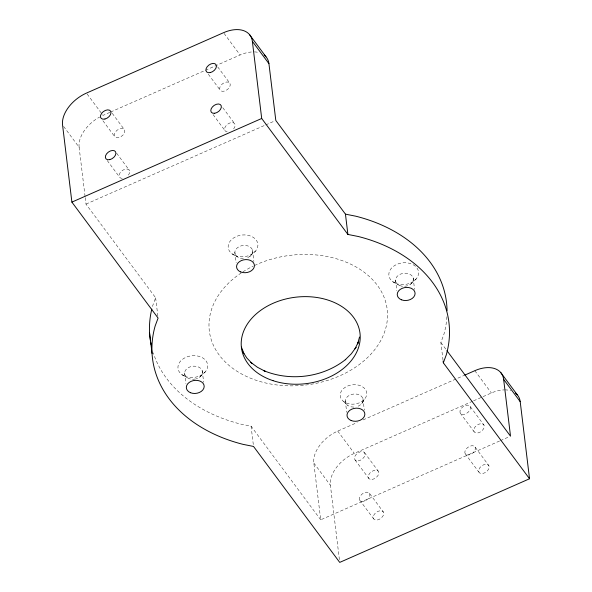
<?xml version="1.0" encoding="UTF-8"?>
<svg xmlns="http://www.w3.org/2000/svg" width="592" height="592" viewBox="0 0 592 592"><rect width="100%" height="100%" fill="white"/><g stroke="black" fill="none" stroke-linecap="round" stroke-linejoin="round"><path stroke-width="0.44" stroke-dasharray="2.96 2.22" d="M85.226 197.691L86.003 204.107L155.637 297.783L152.692 305.709A149.302 108.832 -6.9 0 0 152.225 307.411M443.016 360.158L440.877 342.509L443.822 334.584A149.302 108.832 -6.9 0 0 446.975 315.358M361.764 403.603L364.687 399.015M249.817 256.425L255.603 251.001M199.593 377.178L205.38 371.746M410.493 284.249L416.28 278.817M109.801 112.399L103.03 115.381L86.462 93.092M110.645 112.021L204.573 70.633M205.424 70.263L240.115 54.975A29.859 18.87 -36.6 0 1 253.628 51.889M86.003 204.107L264.846 125.304M265.69 124.934L274.126 121.212M499.552 441.018L320.709 519.82L313.827 463.003A29.859 18.87 -36.6 0 1 337.736 431.094L357.198 422.518M363.125 419.906L463.817 375.535M339.394 559.647L330.395 485.285A29.859 18.87 -36.6 0 1 354.305 453.376L472.771 401.176M473.615 400.806L491.39 392.977A29.859 18.87 -36.6 0 1 504.11 389.899M500.395 440.648L509.675 436.556M320.709 519.82L251.067 426.151L240.7 424.087A149.302 108.832 -6.9 0 1 153.276 352.869M392.762 281.696L397.876 284.574M232.086 253.872L237.2 256.758M181.862 374.625L186.976 377.504M343.723 401.576L347.652 405.328M224.079 33.411L240.115 54.975M474.821 370.688L491.39 392.977M440.877 342.509L446.361 349.887M217.73 66.918L229.94 83.346A5.972 3.774 -36.6 0 1 224.087 91.161A5.972 3.774 -36.6 0 1 220.897 85.411A5.972 3.774 -36.6 0 1 229.94 83.346M470.166 406.489A5.972 3.774 -36.6 0 1 464.313 414.304A5.972 3.774 -36.6 0 1 461.131 408.554A5.972 3.774 -36.6 0 1 470.166 406.489L483.975 425.063A5.972 3.774 -36.6 0 1 478.121 432.878A5.972 3.774 -36.6 0 1 474.932 427.128A5.972 3.774 -36.6 0 1 483.975 425.063M208.325 74.222L220.009 89.932M460.236 413.075L474.044 431.649M222.799 107.714L234.484 123.432M475.08 447.071A5.972 3.774 -36.6 0 1 469.227 454.893A5.972 3.774 -36.6 0 1 466.037 449.143A5.972 3.774 -36.6 0 1 475.08 447.071L488.888 465.645A5.972 3.774 -36.6 0 1 483.028 473.459A5.972 3.774 -36.6 0 1 479.846 467.71A5.972 3.774 -36.6 0 1 488.888 465.645M213.076 114.589L225.293 131.017M465.149 453.664L478.958 472.231M112.236 113.301L124.446 129.737A5.972 3.774 -36.6 0 1 118.755 137.596A5.972 3.774 -36.6 0 1 115.373 131.986A5.972 3.774 -36.6 0 1 124.446 129.737M364.428 452.54L378.236 471.114M337.736 431.094L354.305 453.376M102.919 120.761L114.604 136.478M355.074 459.954L368.883 478.528M116.661 153.254L129.404 170.392M369.63 493.536A5.972 3.774 -36.6 0 1 363.777 501.357A5.972 3.774 -36.6 0 1 360.587 495.608A5.972 3.774 -36.6 0 1 369.63 493.536L383.438 512.11A5.972 3.774 -36.6 0 1 377.578 519.924A5.972 3.774 -36.6 0 1 374.396 514.174A5.972 3.774 -36.6 0 1 383.438 512.11M107.256 160.558L119.473 176.986M359.699 500.129L373.508 518.696M63.625 126.444L79.121 147.29L85.115 196.773M313.827 463.003L330.395 485.285M413.157 277.848L414.555 289.384M395.523 280.001L396.81 290.657M362.933 398.594L364.324 410.138M345.299 400.754L346.697 412.291M252.481 250.024L253.879 261.568M234.846 252.177L236.141 262.833M251.067 426.151L253.42 445.561M202.257 370.777L203.648 382.232M184.623 372.93L185.91 383.586M155.637 297.783L157.879 316.306M254.405 51.904A29.859 18.87 -36.6 0 1 259.474 52.703M504.902 389.884A29.859 18.87 -36.6 0 1 510.748 390.705M79.121 147.29A29.859 18.87 -36.6 0 1 99.611 117.068M122.226 178.37A5.972 3.774 -36.6 0 1 120.08 172.864A5.972 3.774 -36.6 0 1 128.161 169.305A5.972 3.774 -36.6 0 1 127.495 176.046M227.217 131.875A5.972 3.774 -36.6 0 1 225.559 126.355A5.972 3.774 -36.6 0 1 233.307 122.722A5.972 3.774 -36.6 0 1 233.618 128.886M353.853 407.089A8.961 6.527 -6.9 0 1 346.29 397.957A8.961 6.527 -6.9 0 1 361.29 396.122A8.961 6.527 -6.9 0 1 356.169 406.8M195.501 378.984A8.961 6.527 -6.9 0 1 184.948 371.413A8.961 6.527 -6.9 0 1 199.748 367.639A8.961 6.527 -6.9 0 1 196.248 378.791M243.401 258.519A8.961 6.527 -6.9 0 1 235.838 249.38A8.961 6.527 -6.9 0 1 250.838 247.552A8.961 6.527 -6.9 0 1 245.724 258.23M254.575 265.46A89.577 65.298 -6.9 0 1 387.434 312.021A89.577 65.298 -6.9 0 1 262.152 382.106A89.577 65.298 -6.9 0 1 241.381 272.845M242.935 271.832A89.577 65.298 -6.9 0 1 252.962 266.23M372.005 479.453A5.972 3.774 -36.6 0 0 378.717 471.979A5.972 3.774 -36.6 0 0 369.948 473.023A5.972 3.774 -36.6 0 0 372.005 479.453M399.667 285.573A8.961 6.527 -6.9 0 0 413.364 279.535A8.961 6.527 -6.9 0 0 400.303 274.2A8.961 6.527 -6.9 0 0 399.667 285.573M346.379 403.056A13.313 9.701 -6.9 0 0 366.737 394.087A13.313 9.701 -6.9 0 0 347.326 386.154A13.313 9.701 -6.9 0 0 346.379 403.056M235.068 255.537A14.933 10.885 -6.9 0 0 257.897 245.473A14.933 10.885 -6.9 0 0 236.127 236.578A14.933 10.885 -6.9 0 0 235.068 255.537M184.845 376.283A14.933 10.885 -6.9 0 0 207.674 366.226A14.933 10.885 -6.9 0 0 185.903 357.324A14.933 10.885 -6.9 0 0 184.845 376.283M395.745 283.353A14.933 10.885 -6.9 0 0 418.574 273.297A14.933 10.885 -6.9 0 0 396.803 264.395A14.933 10.885 -6.9 0 0 395.745 283.353M358.197 460.887A5.972 3.774 -36.6 0 0 364.916 453.405A5.972 3.774 -36.6 0 0 356.147 454.449A5.972 3.774 -36.6 0 0 358.197 460.887"/><path stroke-width="0.89" d="M359.499 337.018L357.672 343.885L358.301 342.065L355.008 348.814L356.073 347.282L351.315 353.794L345.284 359.758M529.537 478.765L443.334 362.807L446.279 354.874A149.302 108.832 -6.9 0 0 358.271 236.497L347.904 234.439L261.701 118.474L252.37 41.366A29.859 18.87 -36.6 0 0 223.547 32.686L86.462 93.092A29.859 18.87 -36.6 0 0 62.56 125.001L71.891 202.116L158.094 318.074L155.148 326A149.302 108.832 -6.9 0 0 243.149 444.377L253.524 446.442L339.727 562.4L529.537 478.765L520.205 401.65A29.859 18.87 -36.6 0 0 515.447 393.058M345.698 359.433C323.358 377.274 291.168 381.618 264.691 371.029M71.891 202.116L261.701 118.474M464.668 375.165L474.821 370.688A29.859 18.87 -36.6 0 1 503.637 379.368L520.205 401.65M264.173 55.063A29.859 18.87 -36.6 0 1 268.931 63.655L275.813 120.472L345.447 214.141L355.822 216.206A149.302 108.832 -6.9 0 1 447.049 310.778M263.899 370.747L265.135 371.273L257.468 367.277L250.845 362.4L252.192 363.584L246.894 358.071L242.898 351.951M249.417 34.484L265.986 56.773M500.691 372.486L517.26 394.768M252.37 41.366L268.931 63.655M446.908 350.627L510.519 436.186L503.637 379.368M241.418 347.134L243.971 353.624M443.119 361.039L443.334 362.807M345.447 214.141L347.904 234.439M149.598 333.163L152.055 353.454M151.167 344.907A149.302 108.832 -6.9 0 1 150.649 342.22M150.353 340.415A149.302 108.832 -6.9 0 1 151.796 309.12M109.742 159.64A5.972 3.774 -36.6 0 0 115.595 151.826A5.972 3.774 -36.6 0 0 106.553 153.89A5.972 3.774 -36.6 0 0 109.742 159.64M210.278 72.587A5.972 3.774 -36.6 0 0 216.132 64.772A5.972 3.774 -36.6 0 0 207.096 66.844A5.972 3.774 -36.6 0 0 210.278 72.587M214.689 113.272A5.972 3.774 -36.6 0 0 221.201 105.694A5.972 3.774 -36.6 0 0 212.35 106.997A5.972 3.774 -36.6 0 0 214.689 113.272M104.954 119.029A5.972 3.774 -36.6 0 0 110.637 111.163A5.972 3.774 -36.6 0 0 101.565 113.412A5.972 3.774 -36.6 0 0 104.954 119.029M190.483 392.711A8.961 6.527 -6.9 0 0 204.181 386.672A8.961 6.527 -6.9 0 0 191.12 381.329A8.961 6.527 -6.9 0 0 190.483 392.711M351.16 420.527A8.961 6.527 -6.9 0 0 364.857 414.489A8.961 6.527 -6.9 0 0 351.796 409.153A8.961 6.527 -6.9 0 0 351.16 420.527M401.383 299.774A8.961 6.527 -6.9 0 0 415.081 293.743A8.961 6.527 -6.9 0 0 402.02 288.4A8.961 6.527 -6.9 0 0 401.383 299.774M240.707 271.957A8.961 6.527 -6.9 0 0 254.412 265.919A8.961 6.527 -6.9 0 0 241.344 260.584A8.961 6.527 -6.9 0 0 240.707 271.957M273.038 380.671A59.718 43.534 -6.9 0 0 360.18 335.346A59.718 43.534 -6.9 0 0 268.916 305.302A59.718 43.534 -6.9 0 0 273.038 380.671"/></g></svg>
